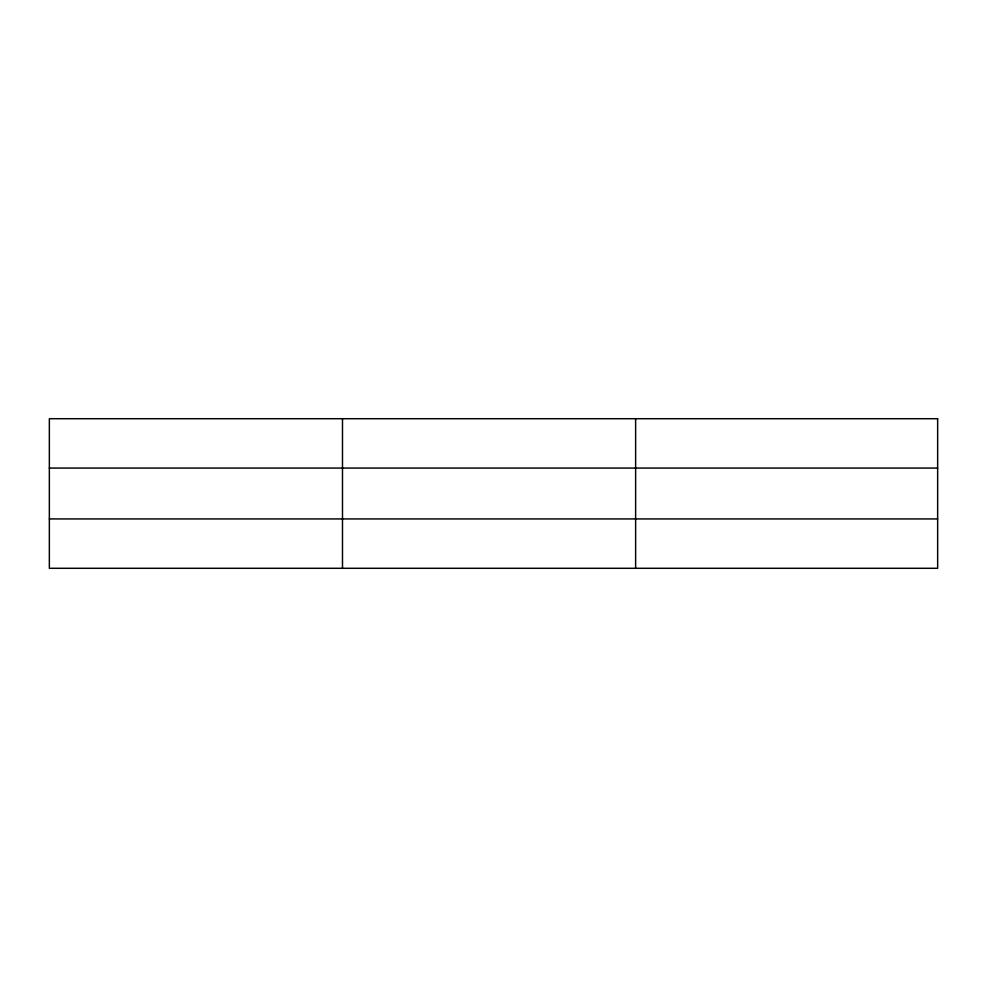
<?xml version="1.0" encoding="UTF-8"?>
<svg xmlns="http://www.w3.org/2000/svg" width="987" height="987" viewBox="0 0 987 987"><rect width="100%" height="100%" fill="white"/><g stroke="black" fill="none" stroke-linecap="round" stroke-linejoin="round"><path stroke-width="1.48" d="M342.489 568.29L342.489 418.71M635.628 568.29L635.628 418.71M49.35 468.072L937.65 468.072M49.35 518.928L937.65 518.928M937.65 418.71L937.65 568.29L49.35 568.29L49.35 418.71L937.65 418.71"/></g></svg>
